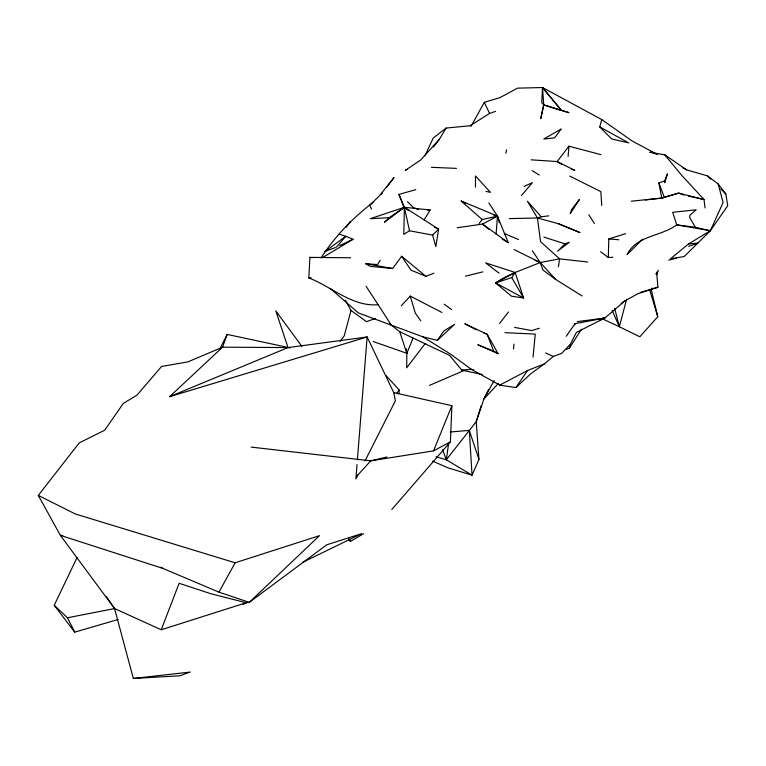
<?xml version="1.0" encoding="UTF-8"?>
<svg xmlns="http://www.w3.org/2000/svg" width="766" height="766" viewBox="0 0 766 766"><rect width="100%" height="100%" fill="white"/><g stroke="black" fill="none" stroke-linecap="round" stroke-linejoin="round"><path stroke-width="1.15" d="M406.239 348.693L406.832 353.327L406.679 367.795L425.341 343.417M399.115 393.542L399.172 389.971L386.16 375.713M424.058 219.966L430.166 210.008L404.391 207.289L403.778 234.367L409.494 230.767L432.608 235.095L438.612 229.139L404.391 207.289L398.971 194.392L415.766 189.671M612.905 257.261L608.328 257.548L608.788 238.935L625.611 233.678M391.799 509.505L450.398 441.848L451.883 405.693L393.753 392.623L367.134 336.963L288.026 347.582L222.542 347.18L187.852 361.906L161.597 366.445L137.047 395.084L123.316 403.423L104.674 430.214L79.214 442.911L38.3 495.411L60.361 535.348L114.565 608.568L133.341 678.465L179.857 675.784L190.255 672.05L133.341 678.465M482.254 374.545L461.745 370.083L449.585 355.395L399.699 331.688L391.206 325.004L378.145 304.696C352.015 306.927 331.87 286.704 308.803 277.924L309.924 257.395L350.675 257.759M496.119 234.3L497.46 216.108L488.842 202.913M357.023 464.617L355.884 478.942L358.019 474.719M357.396 459.849L367.134 336.963L169.592 396.683L222.542 347.18L227.167 334.416L290.228 347.917M568.104 156.484L568.956 146.191L600.946 154.665M513.536 348.903L513.986 344.097M533.031 357.186L535.262 334.11L504.966 332.664M481.144 405.731L476.222 421.673L478.942 459.418L472.038 475.179L446.319 459.772L448.608 443.562M558.433 266.702L559.62 258.87L540.557 241.673L537.435 217.994L527.372 201.171L541.246 216.778L548.762 215.859M574.806 324.947L574.998 323.683L604.805 318.053L625.027 300.808L637.839 293.723L657.908 287.25L656.692 272.629M505.866 153.248L506.508 149.801M652.125 287.978L651.349 290.199L657.783 316.722L639.83 336.791L619.33 326.728L626.617 299.238M345.342 300.167L351.02 310.45L344.24 335.834L340.152 341.416M599.74 126.926L628.733 142.907L611.737 138.962L599.74 126.926L601.75 119.563L542.51 87.535L517.548 88.147L499.968 97.627L484.304 102.309L471.042 126.4M566.323 349.43L569.531 347.908L570.555 344.566M656.797 274.668L658.348 270.226M664.706 180.929L667.416 173.853L664.735 182.691L664.706 180.929L658.884 182.911L661.767 198.078L645.317 199.974M106.455 596.752L114.565 608.568L161.253 629.776L179.12 583.28L210.765 593.707L246.183 602.756L249.285 602.344L326.785 544.798L361.629 533.653L302.647 562.33M251.124 447.095L370.734 460.845L433.546 450.877L451.883 405.693M373.214 341.531L406.832 353.327L413.046 338.132M424.996 155.728L433.24 137.985L446.147 128.066L470.056 125.777L489.57 113.435L495.545 111.386M118.223 619.464L74.704 632.151L54.233 605.264L77.079 557.514M488.603 389.463L483.94 398.942L476.222 421.673L446.319 459.772L436.007 456.795M219.727 349.172L227.167 334.416M364.961 460.988L395.4 400.819L393.753 392.623M655.878 274.027L656.96 272.016M218.961 592.166L235.133 562.79L319.47 535.673L249.285 602.344L218.961 592.166L162.88 568.401L60.361 535.348L62.735 535.511M494.214 380.578L483.94 398.942L498.369 383.46M433.489 147.024L439.186 139.536L446.147 128.066M380.175 260.306L377.552 264.557L365.612 263.705L370.246 266.348L392.652 268.493L401.662 256.265L425.906 276.335L433.882 273.203M321.031 257.912C334.847 236.426 352.858 217.937 373.052 202.377M569.531 347.908L581.48 329.246M499.059 273.175L485.577 262.862L515.154 272.476L523.59 297.974L511.583 296.25L495.554 282.913L511.726 277.57L515.154 272.476L540.202 262.527L559.62 258.87L587.752 262.029M330.338 288.504L358.44 312.959L422.794 336.801L450.351 353.997L471.425 369.356L499.7 385.106L515.891 387.577L527.525 370.543L544.367 363.888L553.311 356.429L561.612 353.432L570.402 344.145L576.377 332.444L604.805 318.053L602.526 318.235M437.376 340.343L443.792 331.008L454.564 324.372L437.376 340.343L422.794 336.801M566.285 336.236L574.998 323.683M346.203 227.253L350.244 221.537M396.472 393.676L399.172 389.971M381.104 194.631L382.54 192.735M386.849 187.038L394.03 177.559L379.62 195.56L369.739 205.307L371.529 209.08M568.956 146.191L557.141 161.559L531.068 159.826M499.556 323.501L508.461 311.954M479.056 223.509L482.226 219.536L497.46 216.108L508.241 242.678L502.142 239.059M521.407 195.56L532.408 182.672L524.097 186.397M336.437 247.159L345.772 236.311L353.078 239.26L322.496 257.625M439.186 139.536L420.649 160.037L405.319 170.368L407.416 169.315M357.128 475.82L370.734 460.845L386.897 456.996M401.25 305.768L410.27 296.107L441.915 312.471M564.982 243.818L557.619 251.171L569.282 242.305L564.982 243.818L543.908 237.115M642.55 239.193L627.086 254.638C636.431 235.392 661.125 236.55 676.751 224.888L695.308 227.243L710.341 230.757L727.7 205.757L725.842 193.961L718.221 184.031L707.372 175.835L686.738 169.918L682.563 167.706M409.494 230.767L404.391 207.289L389.32 217.668L384.408 222.274L404.391 207.289L408.077 210.219M515.891 387.577L530.819 373.722L544.367 363.888M335.403 247.542L325.1 251.401L327.599 249.084M695.308 227.243L689.553 217.19L689.984 215.227L696.15 209.798L672.682 212.316L676.751 224.888L710.341 230.757L688.548 243.961L670.509 258.755L684.143 256.553L710.341 230.757L723.085 202.55L718.221 184.031M325.1 251.401L345.772 236.311L339.204 234.147M621.178 303.346L625.027 300.808M495.554 282.913L504.909 277.215L515.154 272.476L495.554 282.913L523.59 297.974L511.726 277.57M348.827 539.791L350.569 541.409L363.544 533.72M243.061 604.47L246.183 602.756L161.253 629.776M433.546 450.877L450.398 441.848M499.7 385.106L527.525 370.543M339.558 245.675L353.078 239.26M429.487 385.394L464.129 370.466M169.592 396.683L288.026 347.582L275.817 310.91L301.794 346.242M599.338 320.073L604.805 318.053L577.191 321.615M375.436 318.455L366.493 321.653L351.02 310.45M688.672 246.355L697.97 243.09L688.548 243.961M631.251 201.199L661.767 198.078L678.705 193.099L704.021 199.543L705.055 207.931M404.391 207.289L370.237 218.722L389.32 217.668M509.237 218.607L537.435 217.994L541.246 216.778M539.379 328.269L531.69 330.577L514.628 327.408M640.347 292.468L657.908 287.25M661.767 198.078L678.705 193.099L683.923 195.119M668.718 260.134L676.608 258.142M465.45 276.172L482.848 271.863M54.233 605.264L67.446 617.76L114.565 608.568M457.149 227.751L482.57 224.084L497.46 216.108L499.308 222.705M427.859 210.315L430.166 210.008M450.245 431.986L469.185 430.396M461.745 370.083L471.425 369.356L473.723 369.825M308.803 277.924L311.159 277.838M431.325 167.304L456.469 168.386M608.788 238.935L618.775 239.748M309.924 257.395L312.26 257.721M649.482 152.262L664.716 154.809L686.738 169.918M365.612 263.705L392.652 268.493M485.941 191.385L490.432 192.333L475.466 175.941L475.485 187.115M688.385 196.106L704.021 199.543L681.73 175.337L664.716 154.809M493.993 215.294L497.46 216.108L461.151 200.989L482.226 219.536M537.435 217.994L558.414 223.701L579.805 232.538L558.414 223.701M562.646 110.84L568.975 112.631L543.726 104.894L541.782 102.788L542.51 87.535L561.593 110.543L543.726 104.894L542.51 87.535L561.593 110.543M235.133 562.79L75.279 513.948L38.3 495.411M483.777 333.076L487.128 334.215L498.092 353.643L477.84 344.767L493.677 351.144L498.092 353.643M418.609 209.53L413.477 207.672L407.522 201.717M571.618 169.162L574.787 170.339L557.141 161.559L561.737 164.374M425.906 276.335L410.93 270.111L401.662 256.265M504.267 233.534L518.563 239.586M651.023 151.792L657.515 154.56L631.902 140.848L601.75 119.563M535.166 260.344L540.202 262.527L555.561 279.341L582.064 295.944M432.704 461.122L447.794 467.787L472.038 475.179L469.319 430.463L478.942 459.418M545.574 352.973L553.311 356.429M434.408 227.224L438.612 229.139L435.825 246.671L432.608 235.095M603.148 319.183L619.33 326.728L614.677 308.296M514.063 249.563L540.202 262.527L542.864 269.958L555.561 279.341M569.712 176.056L600.841 191.634L601.75 205.451M476.27 329.763L464.809 323.788L487.128 334.215L493.677 351.144M461.151 200.989L465.182 203.249M160.831 567.175L162.88 568.401M532.226 170.684L539.274 175.05M508.241 242.678L482.57 224.084L488.852 229.379M444.251 304.198L451.605 309.598M600.668 251.708L608.328 257.548M389.501 323.463L391.206 325.004M707.372 175.835L710.733 179.129M720.806 189.02L725.842 193.961M420.869 320.916L415.287 313.064L410.27 296.107M532.351 250.654L540.202 262.527M366.11 286.321L378.145 304.696M348.616 538.421L350.569 541.409M588.776 214.767L594.387 223.452M67.446 617.76L74.704 632.151M484.304 102.309L489.57 113.435M612.264 310.651L619.33 326.728M398.971 194.392L403.998 207.557M658.884 182.911L664.266 197.226M442.547 449.747L446.319 459.772M399.699 331.688L406.832 353.327M649.53 289.347L657.783 316.722M543.726 104.894L540.777 118.558L543.726 104.894M571.618 209.578L570.249 213.618L579.393 199.486L571.618 209.578M561.018 129.128L554.603 137.88L543.812 139.019L561.018 129.128"/></g></svg>
